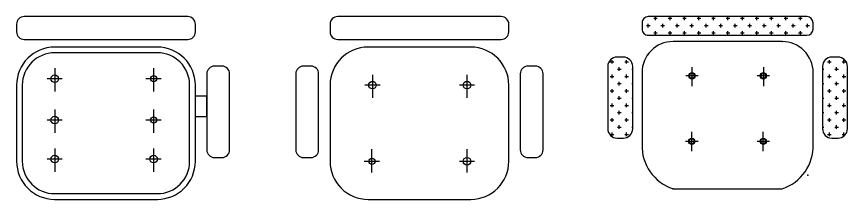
# Model space of a CAD drawing. Header units: inches. Extents: x 3.4 to 45.9, y 14.3 to 39.1.
# Drawn here: x 5.672 to 7.856, y 20.141 to 20.621 of the extents above; entities that cross this region are included whole.
import ezdxf

# ---------------------------------------------------------------- set-up
doc = ezdxf.new("R2010")
doc.units = ezdxf.units.IN
doc.header["$MEASUREMENT"] = 0
for name, color, linetype in [('02', 2, 'Continuous'), ('4', 4, 'Continuous'), ('8', 8, 'Continuous')]:
    doc.layers.add(name, color=color, linetype=linetype)

msp = doc.modelspace()

# ---------------------------------------------------------------- hatches: boundary and pattern name
at = {"layer": '8'}
h = msp.add_hatch(dxfattribs=at)
h.set_pattern_fill('CROSS', color=256, scale=0.003, style=0)
h.set_pattern_definition([(0, (8.528010901929779, 7.014942670463775), (0.01905, 0.01905), [0.009524999999999999, -0.028575]), (90, (8.532773401988639, 7.010180170463123), (-0.01905, 0.01905), [0.009524999999999999, -0.028575])])
h.paths.add_polyline_path([(7.332542060809178, 20.57203300331179), (7.749814788047193, 20.57203300331179, 0.5773502691894891), (7.763986112950338, 20.59657845784836, 0.5773502691894891), (7.749814788047193, 20.62112391239948), (7.332542060809178, 20.62112391239948, 0.5773502691894891), (7.318370735906033, 20.59657845784836, 0.5773502691894891)])
h.paths.add_polyline_path([(7.856178424488721, 20.49021482147959, 0.5176380902050776), (7.823451151773302, 20.51335649796687, 0.5176380902050485), (7.790723879057882, 20.49021482147959), (7.790723879057882, 20.32657845784428, 0.5176380902048041), (7.823451151773302, 20.30343678137155, 0.5176380902053024), (7.856178424488721, 20.32657845784428)])
h.paths.add_polyline_path([(7.291632969798489, 20.49021482147959, 0.5176380902050778), (7.258905697083069, 20.51335649796687, 0.5176380902051364), (7.226178424367649, 20.49021482147959), (7.226178424367649, 20.32657845784428, 0.5176380902048041), (7.258905697083069, 20.30343678137155, 0.517638090205214), (7.291632969798489, 20.32657845784428)])

# ---------------------------------------------------------------- linework, layer by layer
at = {"layer": '02'}
for p, q in [((5.771970104826583, 20.48547438976397), (5.771970104826583, 20.42422438976514)), ((6.03178841171783, 20.48547438976397), (6.03178841171783, 20.42422438976514)), ((6.607512511713399, 20.46864802421346), (6.607512511713399, 20.40739802421462)), ((6.855963757662071, 20.46864802421346), (6.855963757662071, 20.40739802421462)), ((7.447403730060874, 20.48817505363417), (7.447403730060874, 20.43806141727413)), ((7.635269333543224, 20.48817505363417), (7.635269333543224, 20.43806141727413)), ((5.791970104845209, 20.45795025698767), (5.751970104807956, 20.45795025698767)), ((6.051788411503626, 20.45795025698767), (6.011788411699204, 20.45795025698767)), ((7.463767366651414, 20.46566936694303), (7.431040093935994, 20.46566936694303)), ((7.651632969900934, 20.46566936694303), (7.618905697185514, 20.46566936694303)), ((6.627512511732025, 20.44112391239191), (6.587512511694772, 20.44112391239191)), ((6.875963757680697, 20.44112391239191), (6.835963757643444, 20.44112391239191)), ((5.771970104826583, 20.37676097879461), (5.771970104826583, 20.31551097878123)), ((6.03178841171783, 20.37676097879461), (6.03178841171783, 20.31551097878123)), ((5.791970104845209, 20.34923684600376), (5.751970104807956, 20.34923684600376)), ((6.051788411503626, 20.34923684600376), (6.011788411699204, 20.34923684600376)), ((7.447087515313147, 20.26802305026371), (7.447087515313147, 20.3181366866383)), ((7.634953118795497, 20.26802305026371), (7.634953118795497, 20.3181366866383)), ((7.430723878955437, 20.29385118511431), (7.463451151670856, 20.29385118511431)), ((7.618589482437788, 20.29385118511431), (7.651316755153207, 20.29385118511431)), ((5.771970104826583, 20.27453792727187), (5.771970104826583, 20.21328792727304)), ((6.03178841171783, 20.27453792727187), (6.03178841171783, 20.21328792727304)), ((6.605963757662071, 20.21197720546201), (6.605963757662071, 20.27322720546085)), ((6.856038879537923, 20.21197720546201), (6.856038879537923, 20.27322720546085)), ((5.791970104845209, 20.24701379448101), (5.751970104807956, 20.24701379448101)), ((6.051788411503626, 20.24701379448101), (6.011788411699204, 20.24701379448101)), ((6.585963757643444, 20.24112391239482), (6.625963757680697, 20.24112391239482)), ((6.836038879519297, 20.24112391239482), (6.87603887955655, 20.24112391239482))]:
    msp.add_line(p, q, dxfattribs=at)
for centre, radius in [((5.771970104826583, 20.45795025698767), 0.01), ((7.447403730060874, 20.46566936694303), 0.008181818181818182), ((7.447403730060874, 20.46566936694303), 0.006545454545454548), ((7.635269333543224, 20.46566936694303), 0.008181818181818182), ((7.635269333543224, 20.46566936694303), 0.006545454545454548), ((6.03178841171783, 20.45795025698767), 0.008000000000000005), ((6.607512511713399, 20.44112391239191), 0.01), ((6.855963757662071, 20.44112391239191), 0.01), ((5.771970104826583, 20.34923684600376), 0.01), ((6.03178841171783, 20.34923684600376), 0.008000000000000005), ((7.447087515313147, 20.29385118511431), 0.008181818181818182), ((7.447087515313147, 20.29385118511431), 0.006545454545454548), ((7.634953118795497, 20.29385118511431), 0.008181818181818182), ((7.634953118795497, 20.29385118511431), 0.006545454545454548), ((5.771970104826583, 20.24701379448101), 0.01), ((6.03178841171783, 20.24701379448101), 0.01), ((6.856038879537923, 20.24112391239482), 0.01), ((6.605963757662071, 20.24112391239482), 0.008000000000000005)]:
    msp.add_circle(centre, radius, dxfattribs=at)
at = {"layer": '4'}
for points in [[(6.141788411587445, 20.58112391239133), (6.141788411587445, 20.6011239123954, 0.4142135623730951), (6.121788411568819, 20.62112391239948), (5.691788411634011, 20.62112391239948, 0.4142135623730951), (5.671788411615385, 20.6011239123954), (5.671788411615385, 20.58112391239133, 0.4142135623730951), (5.691788411634011, 20.56112391238725), (6.121788411568819, 20.56112391238725, 0.4142135623730951)], [(6.965963757531686, 20.58112391239133), (6.965963757531686, 20.6011239123954, 0.4142135623730951), (6.945963757513059, 20.62112391239948), (6.515963757578252, 20.62112391239948, 0.4142135623730951), (6.495963757559625, 20.6011239123954), (6.495963757559625, 20.58112391239133, 0.4142135623730951), (6.515963757578252, 20.56112391238725), (6.945963757513059, 20.56112391238725, 0.4142135623730951)], [(7.332542060809178, 20.57203300331179), (7.749814788047193, 20.57203300331179, 0.4142135623730951), (7.766178424404902, 20.5883966396695), (7.766178424404902, 20.60476027602721, 0.4142135623730951), (7.749814788047193, 20.62112391239948), (7.332542060809178, 20.62112391239948, 0.4142135623730951), (7.316178424451468, 20.60476027602721), (7.316178424451468, 20.5883966396695, 0.4142135623730951)], [(7.766178424404902, 20.28566936693546), (7.766178424404902, 20.47385118512188, 0.4142135623730951), (7.684360242616354, 20.55566936693953), (7.397996606240017, 20.55566936693953, 0.4142135623730951), (7.316178424451468, 20.47385118512188), (7.316178424451468, 20.28566936693546, 0.3362725649668371), (7.397996606240017, 20.16896554139834), (7.684360242616354, 20.16896554139834, 0.3362725649668435)], [(5.771788411475686, 20.141123912389), (6.041788411494313, 20.141123912389, 0.4142135623730948), (6.141788411587445, 20.24112391239482), (6.141788411587445, 20.44112391239191, 0.4142135623730951), (6.041788411494313, 20.54112391239773), (5.771788411475686, 20.54112391239773, 0.4142135623730949), (5.671788411615385, 20.44112391239191), (5.671788411615385, 20.24112391239482, 0.4142135623730947)], [(6.495963757559625, 20.44112391239191), (6.495963757559625, 20.24112391239482, 0.4142135623730951), (6.595963757652758, 20.141123912389), (6.865963757671384, 20.141123912389, 0.4142135623730951), (6.965963757531686, 20.24112391239482), (6.965963757531686, 20.44112391239191, 0.4142135623730951), (6.865963757671384, 20.54112391239773), (6.595963757652758, 20.54112391239773, 0.4142135623730951)], [(5.771788411475686, 20.15612391238842), (6.041788411494313, 20.15612391238842, 0.414213562373095), (6.126788411689891, 20.24112391239482), (6.126788411689891, 20.44112391239191, 0.414213562373095), (6.041788411494313, 20.52612391239831), (5.771788411475686, 20.52612391239831, 0.414213562373095), (5.686788411512939, 20.44112391239191), (5.686788411512939, 20.24112391239482, 0.414213562373095)], [(7.291632969798489, 20.32657845784428), (7.291632969798489, 20.49021482147959, 0.4142135623730951), (7.267087515378339, 20.51476027603071), (7.250723879020629, 20.51476027603071, 0.4142135623730951), (7.226178424367649, 20.49021482147959), (7.226178424367649, 20.32657845784428, 0.4142135623730951), (7.250723879020629, 20.30203300330772), (7.267087515378339, 20.30203300330772, 0.4142135623730951)], [(7.856178424488721, 20.49021482147959, 0.4142135623730951), (7.831632969835741, 20.51476027603071), (7.815269333478032, 20.51476027603071, 0.4142135623730951), (7.790723879057882, 20.49021482147959), (7.790723879057882, 20.32657845784428, 0.4142135623730951), (7.815269333478032, 20.30203300330772), (7.831632969835741, 20.30203300330772, 0.4142135623730951), (7.856178424488721, 20.32657845784428)], [(6.191788411634011, 20.25112391238958), (6.211788411652638, 20.25112391238958, 0.4142135623730951), (6.231788411671264, 20.27112391239366), (6.231788411671264, 20.47112391239074, 0.4142135623730951), (6.211788411652638, 20.49112391239482), (6.191788411634011, 20.49112391239482, 0.4142135623730951), (6.171788411615385, 20.47112391239074), (6.171788411615385, 20.27112391239366, 0.4142135623730951)], [(6.425963757727263, 20.25112391238958), (6.445963757513059, 20.25112391238958, 0.4142135623730951), (6.465963757531686, 20.27112391239366), (6.465963757531686, 20.47112391239074, 0.4142135623730951), (6.445963757513059, 20.49112391239482), (6.425963757727263, 20.49112391239482, 0.4142135623730951), (6.405963757708637, 20.47112391239074), (6.405963757708637, 20.27112391239366, 0.4142135623730951)], [(6.995963757559625, 20.27112391239366, 0.4142135623730951), (7.015963757578252, 20.25112391238958), (7.035963757596878, 20.25112391238958, 0.4142135623730951), (7.055963757615505, 20.27112391239366), (7.055963757615505, 20.47112391239074, 0.4142135623730951), (7.035963757596878, 20.49112391239482), (7.015963757578252, 20.49112391239482, 0.4142135623730951), (6.995963757559625, 20.47112391239074)]]:
    msp.add_lwpolyline(points, format="xyb", close=True, dxfattribs=at)
msp.add_lwpolyline([(6.142141752112625, 20.41273571760843), (6.171371306227488, 20.41273571760843), (6.171371306227488, 20.35756771456085), (6.142141752112625, 20.35756771456085)], dxfattribs=at)
for p in [(7.684360242616354, 20.55566936693953), (7.330469146771325, 20.5200492056801), (7.751887702085046, 20.20458570267233), (7.397996606240017, 20.16896554139834)]:
    msp.add_point(p, dxfattribs=at)

doc.saveas('drawing.dxf')
